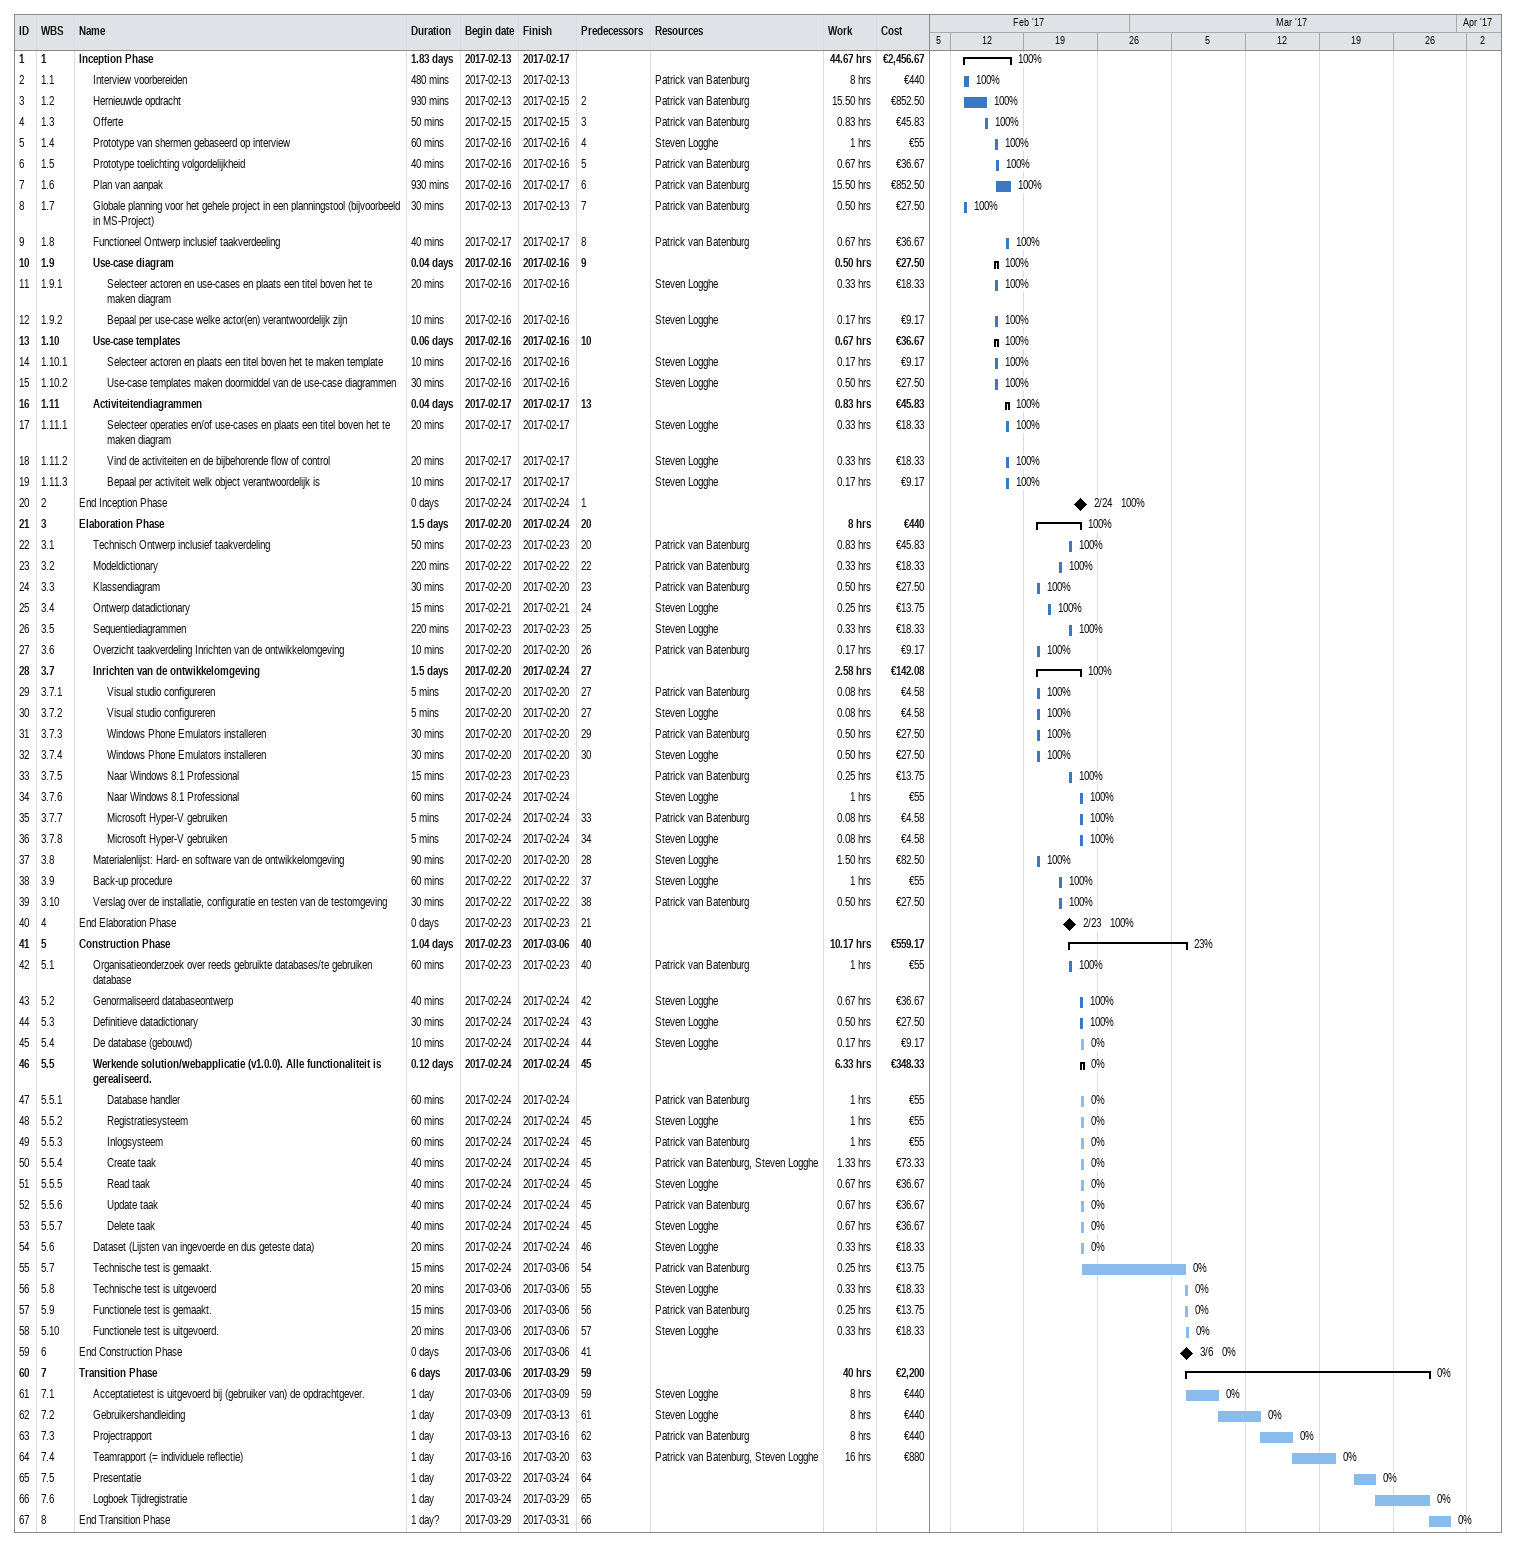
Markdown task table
| ID | WBS | Task | Duration | Start | Finish | Predecessors | Resources | % complete | Work (h) | Cost (€) |
|---|---|---|---|---|---|---|---|---|---|---|
| 1 | 1 | **Inception Phase** | 1.83d | 2017-02-13 | 2017-02-17 |  |  | 100 | 44.67 | 2456.67 |
| 2 | 1.1 | Interview voorbereiden | 480min | 2017-02-13 | 2017-02-13 |  | Patrick van Batenburg | 100 | 8 | 440 |
| 3 | 1.2 | Hernieuwde opdracht | 930min | 2017-02-13 | 2017-02-15 | 2 | Patrick van Batenburg | 100 | 15.50 | 852.50 |
| 4 | 1.3 | Offerte | 50min | 2017-02-15 | 2017-02-15 | 3 | Patrick van Batenburg | 100 | 0.83 | 45.83 |
| 5 | 1.4 | Prototype van shermen gebaseerd op interview | 60min | 2017-02-16 | 2017-02-16 | 4 | Steven Logghe | 100 | 1 | 55 |
| 6 | 1.5 | Prototype toelichting volgordelijkheid | 40min | 2017-02-16 | 2017-02-16 | 5 | Patrick van Batenburg | 100 | 0.67 | 36.67 |
| 7 | 1.6 | Plan van aanpak | 930min | 2017-02-16 | 2017-02-17 | 6 | Patrick van Batenburg | 100 | 15.50 | 852.50 |
| 8 | 1.7 | Globale planning voor het gehele project in een planningstool (bijvoorbeeld in MS-Project) | 30min | 2017-02-13 | 2017-02-13 | 7 | Patrick van Batenburg | 100 | 0.50 | 27.50 |
| 9 | 1.8 | Functioneel Ontwerp inclusief taakverdeeling | 40min | 2017-02-17 | 2017-02-17 | 8 | Patrick van Batenburg | 100 | 0.67 | 36.67 |
| 10 | 1.9 | **Use-case diagram** | 0.04d | 2017-02-16 | 2017-02-16 | 9 |  | 100 | 0.50 | 27.50 |
| 11 | 1.9.1 | Selecteer actoren en use-cases en plaats een titel boven het te maken diagram | 20min | 2017-02-16 | 2017-02-16 |  | Steven Logghe | 100 | 0.33 | 18.33 |
| 12 | 1.9.2 | Bepaal per use-case welke actor(en) verantwoordelijk zijn | 10min | 2017-02-16 | 2017-02-16 |  | Steven Logghe | 100 | 0.17 | 9.17 |
| 13 | 1.10 | **Use-case templates** | 0.06d | 2017-02-16 | 2017-02-16 | 10 |  | 100 | 0.67 | 36.67 |
| 14 | 1.10.1 | Selecteer actoren en plaats een titel boven het te maken template | 10min | 2017-02-16 | 2017-02-16 |  | Steven Logghe | 100 | 0.17 | 9.17 |
| 15 | 1.10.2 | Use-case templates maken doormiddel van de use-case diagrammen | 30min | 2017-02-16 | 2017-02-16 |  | Steven Logghe | 100 | 0.50 | 27.50 |
| 16 | 1.11 | **Activiteitendiagrammen** | 0.04d | 2017-02-17 | 2017-02-17 | 13 |  | 100 | 0.83 | 45.83 |
| 17 | 1.11.1 | Selecteer operaties en/of use-cases en plaats een titel boven het te maken diagram | 20min | 2017-02-17 | 2017-02-17 |  | Steven Logghe | 100 | 0.33 | 18.33 |
| 18 | 1.11.2 | Vind de activiteiten en de bijbehorende flow of control | 20min | 2017-02-17 | 2017-02-17 |  | Steven Logghe | 100 | 0.33 | 18.33 |
| 19 | 1.11.3 | Bepaal per activiteit welk object verantwoordelijk is | 10min | 2017-02-17 | 2017-02-17 |  | Steven Logghe | 100 | 0.17 | 9.17 |
| 20 | 2 | End Inception Phase | 0d | 2017-02-24 | 2017-02-24 | 1 |  | 100 |  |  |
| 21 | 3 | **Elaboration Phase** | 1.5d | 2017-02-20 | 2017-02-24 | 20 |  | 100 | 8 | 440 |
| 22 | 3.1 | Technisch Ontwerp inclusief taakverdeling | 50min | 2017-02-23 | 2017-02-23 | 20 | Patrick van Batenburg | 100 | 0.83 | 45.83 |
| 23 | 3.2 | Modeldictionary | 220min | 2017-02-22 | 2017-02-22 | 22 | Patrick van Batenburg | 100 | 0.33 | 18.33 |
| 24 | 3.3 | Klassendiagram | 30min | 2017-02-20 | 2017-02-20 | 23 | Patrick van Batenburg | 100 | 0.50 | 27.50 |
| 25 | 3.4 | Ontwerp datadictionary | 15min | 2017-02-21 | 2017-02-21 | 24 | Steven Logghe | 100 | 0.25 | 13.75 |
| 26 | 3.5 | Sequentiediagrammen | 220min | 2017-02-23 | 2017-02-23 | 25 | Steven Logghe | 100 | 0.33 | 18.33 |
| 27 | 3.6 | Overzicht taakverdeling Inrichten van de ontwikkelomgeving | 10min | 2017-02-20 | 2017-02-20 | 26 | Patrick van Batenburg | 100 | 0.17 | 9.17 |
| 28 | 3.7 | **Inrichten van de ontwikkelomgeving** | 1.5d | 2017-02-20 | 2017-02-24 | 27 |  | 100 | 2.58 | 142.08 |
| 29 | 3.7.1 | Visual studio configureren | 5min | 2017-02-20 | 2017-02-20 | 27 | Patrick van Batenburg | 100 | 0.08 | 4.58 |
| 30 | 3.7.2 | Visual studio configureren | 5min | 2017-02-20 | 2017-02-20 | 27 | Steven Logghe | 100 | 0.08 | 4.58 |
| 31 | 3.7.3 | Windows Phone Emulators installeren | 30min | 2017-02-20 | 2017-02-20 | 29 | Patrick van Batenburg | 100 | 0.50 | 27.50 |
| 32 | 3.7.4 | Windows Phone Emulators installeren | 30min | 2017-02-20 | 2017-02-20 | 30 | Steven Logghe | 100 | 0.50 | 27.50 |
| 33 | 3.7.5 | Naar Windows 8.1 Professional | 15min | 2017-02-23 | 2017-02-23 |  | Patrick van Batenburg | 100 | 0.25 | 13.75 |
| 34 | 3.7.6 | Naar Windows 8.1 Professional | 60min | 2017-02-24 | 2017-02-24 |  | Steven Logghe | 100 | 1 | 55 |
| 35 | 3.7.7 | Microsoft Hyper-V gebruiken | 5min | 2017-02-24 | 2017-02-24 | 33 | Patrick van Batenburg | 100 | 0.08 | 4.58 |
| 36 | 3.7.8 | Microsoft Hyper-V gebruiken | 5min | 2017-02-24 | 2017-02-24 | 34 | Steven Logghe | 100 | 0.08 | 4.58 |
| 37 | 3.8 | Materialenlijst: Hard- en software van de ontwikkelomgeving | 90min | 2017-02-20 | 2017-02-20 | 28 | Steven Logghe | 100 | 1.50 | 82.50 |
| 38 | 3.9 | Back-up procedure | 60min | 2017-02-22 | 2017-02-22 | 37 | Steven Logghe | 100 | 1 | 55 |
| 39 | 3.10 | Verslag over de installatie, configuratie en testen van de testomgeving | 30min | 2017-02-22 | 2017-02-22 | 38 | Patrick van Batenburg | 100 | 0.50 | 27.50 |
| 40 | 4 | End Elaboration Phase | 0d | 2017-02-23 | 2017-02-23 | 21 |  | 100 |  |  |
| 41 | 5 | **Construction Phase** | 1.04d | 2017-02-23 | 2017-03-06 | 40 |  | 23 | 10.17 | 559.17 |
| 42 | 5.1 | Organisatieonderzoek over reeds gebruikte databases/te gebruiken database | 60min | 2017-02-23 | 2017-02-23 | 40 | Patrick van Batenburg | 100 | 1 | 55 |
| 43 | 5.2 | Genormaliseerd databaseontwerp | 40min | 2017-02-24 | 2017-02-24 | 42 | Steven Logghe | 100 | 0.67 | 36.67 |
| 44 | 5.3 | Definitieve datadictionary | 30min | 2017-02-24 | 2017-02-24 | 43 | Steven Logghe | 100 | 0.50 | 27.50 |
| 45 | 5.4 | De database (gebouwd) | 10min | 2017-02-24 | 2017-02-24 | 44 | Steven Logghe | 0 | 0.17 | 9.17 |
| 46 | 5.5 | **Werkende solution/webapplicatie (v1.0.0). Alle functionaliteit is gerealiseerd.** | 0.12d | 2017-02-24 | 2017-02-24 | 45 |  | 0 | 6.33 | 348.33 |
| 47 | 5.5.1 | Database handler | 60min | 2017-02-24 | 2017-02-24 |  | Patrick van Batenburg | 0 | 1 | 55 |
| 48 | 5.5.2 | Registratiesysteem | 60min | 2017-02-24 | 2017-02-24 | 45 | Steven Logghe | 0 | 1 | 55 |
| 49 | 5.5.3 | Inlogsysteem | 60min | 2017-02-24 | 2017-02-24 | 45 | Patrick van Batenburg | 0 | 1 | 55 |
| 50 | 5.5.4 | Create taak | 40min | 2017-02-24 | 2017-02-24 | 45 | Patrick van Batenburg, Steven Logghe | 0 | 1.33 | 73.33 |
| 51 | 5.5.5 | Read taak | 40min | 2017-02-24 | 2017-02-24 | 45 | Steven Logghe | 0 | 0.67 | 36.67 |
| 52 | 5.5.6 | Update taak | 40min | 2017-02-24 | 2017-02-24 | 45 | Patrick van Batenburg | 0 | 0.67 | 36.67 |
| 53 | 5.5.7 | Delete taak | 40min | 2017-02-24 | 2017-02-24 | 45 | Steven Logghe | 0 | 0.67 | 36.67 |
| 54 | 5.6 | Dataset (Lijsten van ingevoerde en dus geteste data) | 20min | 2017-02-24 | 2017-02-24 | 46 | Steven Logghe | 0 | 0.33 | 18.33 |
| 55 | 5.7 | Technische test is gemaakt. | 15min | 2017-02-24 | 2017-03-06 | 54 | Patrick van Batenburg | 0 | 0.25 | 13.75 |
| 56 | 5.8 | Technische test is uitgevoerd | 20min | 2017-03-06 | 2017-03-06 | 55 | Steven Logghe | 0 | 0.33 | 18.33 |
| 57 | 5.9 | Functionele test is gemaakt. | 15min | 2017-03-06 | 2017-03-06 | 56 | Patrick van Batenburg | 0 | 0.25 | 13.75 |
| 58 | 5.10 | Functionele test is uitgevoerd. | 20min | 2017-03-06 | 2017-03-06 | 57 | Steven Logghe | 0 | 0.33 | 18.33 |
| 59 | 6 | End Construction Phase | 0d | 2017-03-06 | 2017-03-06 | 41 |  | 0 |  |  |
| 60 | 7 | **Transition Phase** | 6d | 2017-03-06 | 2017-03-29 | 59 |  | 0 | 40 | 2200 |
| 61 | 7.1 | Acceptatietest is uitgevoerd bij (gebruiker van) de opdrachtgever. | 1d | 2017-03-06 | 2017-03-09 | 59 | Steven Logghe | 0 | 8 | 440 |
| 62 | 7.2 | Gebruikershandleiding | 1d | 2017-03-09 | 2017-03-13 | 61 | Steven Logghe | 0 | 8 | 440 |
| 63 | 7.3 | Projectrapport | 1d | 2017-03-13 | 2017-03-16 | 62 | Patrick van Batenburg | 0 | 8 | 440 |
| 64 | 7.4 | Teamrapport (= individuele reflectie) | 1d | 2017-03-16 | 2017-03-20 | 63 | Patrick van Batenburg, Steven Logghe | 0 | 16 | 880 |
| 65 | 7.5 | Presentatie | 1d | 2017-03-22 | 2017-03-24 | 64 |  | 0 |  |  |
| 66 | 7.6 | Logboek Tijdregistratie | 1d | 2017-03-24 | 2017-03-29 | 65 |  | 0 |  |  |
| 67 | 8 | End Transition Phase | 1d? | 2017-03-29 | 2017-03-31 | 66 |  | 0 |  |  |
